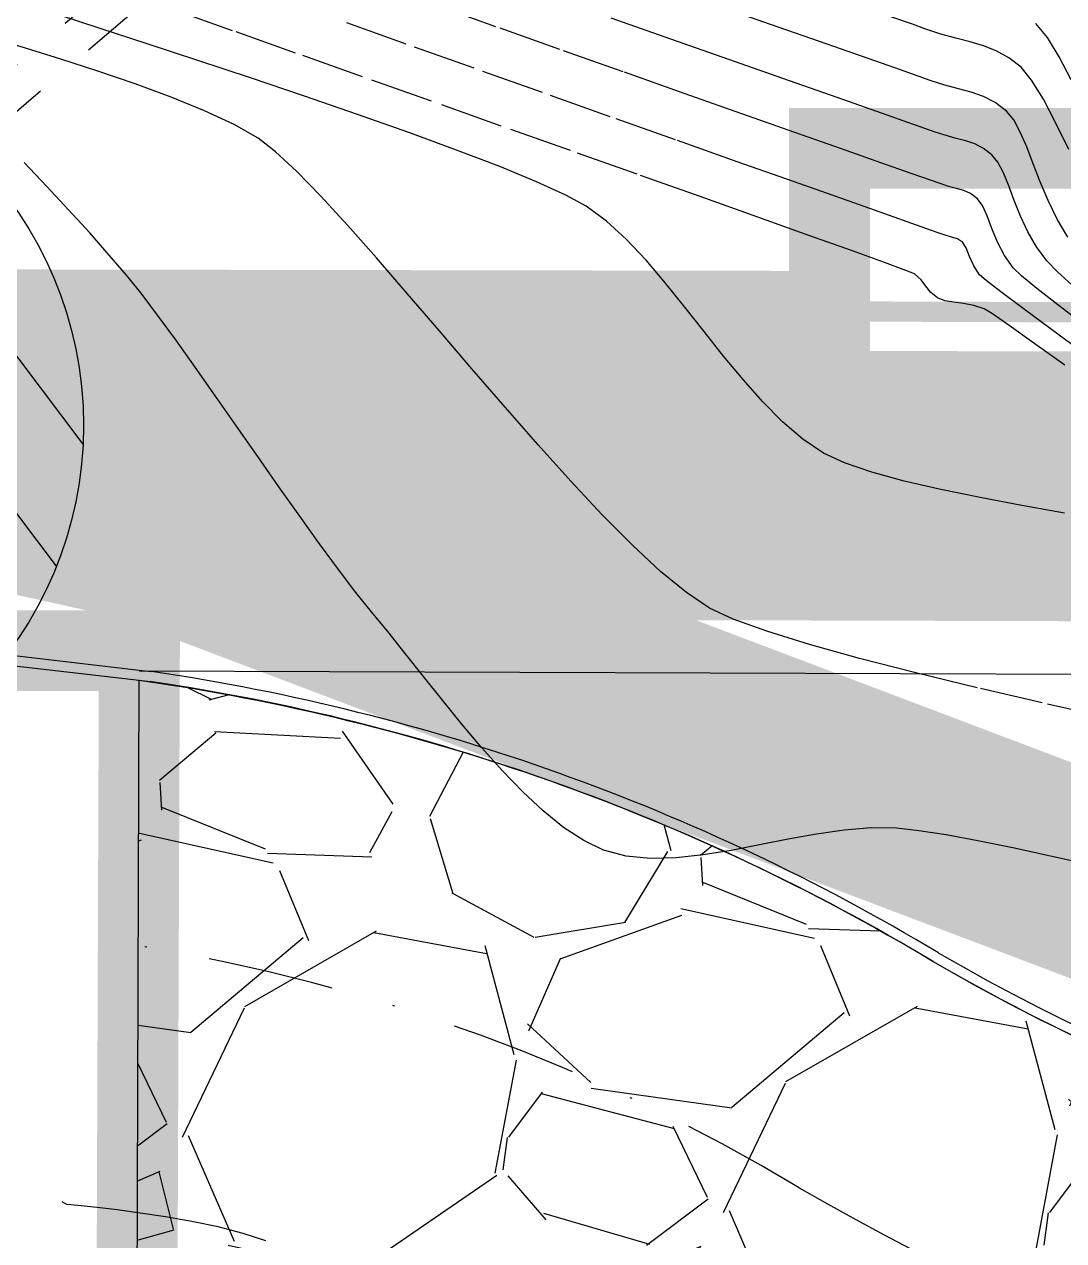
# Model space of a CAD drawing. Header units: feet. Extents: x 26064 to 27719, y 16802 to 28989.
# Drawn here: x 26244.8 to 26296.2, y 17973.6 to 18033.7 of the extents above; entities that cross this region are included whole.
import ezdxf

# ---------------------------------------------------------------- set-up
doc = ezdxf.new("R2010")
doc.units = ezdxf.units.FT
doc.header["$LTSCALE"] = 50
doc.header["$MEASUREMENT"] = 0
for name, pattern in [('CENTERPL', [0.25, 0.125, -0.0625, 0, -0.0625]), ('DASHED', [0.75, 0.5, -0.25]), ('HIDDEN', [0.375, 0.25, -0.125]), ('HIDDEN2', [0.1875, 0.125, -0.0625]), ('HIDN25', [0.0938, 0.0625, -0.0313]), ('PHANTOM', [2.5, 1.25, -0.25, 0.25, -0.25, 0.25, -0.25])]:
    doc.linetypes.add(name, pattern=pattern)
for name, color, linetype in [('CL-ROADS', 9, 'CENTERPL'), ('CONSTRUCTION ENTRANCE', 7, 'Continuous'), ('CONT-MJR', 160, 'HIDDEN'), ('CONT-MNR', 55, 'HIDN25'), ('CURB-B', 4, 'Continuous'), ('CURB-B-public', 4, 'Continuous'), ('CURB-F', 32, 'Continuous'), ('CURB-F-public', 32, 'Continuous'), ('DEMO-UTILITY', 1, 'Continuous'), ('EX-STORM DRAIN', 251, 'HIDDEN2'), ('FENCES-OTHER', 6, 'FENCE-WOOD'), ('INLET PROTECTION', 1, 'HIDDEN'), ('s-adjoiners', 1, 'PHANTOM'), ('SILT FENCE', 200, 'Continuous'), ('SILT_FENCE', 1, 'HIDDEN')]:
    doc.layers.add(name, color=color, linetype=linetype)
doc.linetypes.add('FENCE-WOOD', pattern='A,1,0,[132,ltypeshp.shx,S=0.05,R=0,X=0,Y=0],-0.1', length=1.1)

msp = doc.modelspace()

# ---------------------------------------------------------------- hatches: boundary and pattern name
at = {"layer": 'CONSTRUCTION ENTRANCE'}
h = msp.add_hatch(dxfattribs=at)
h.set_pattern_fill('GRAVEL', color=4, scale=26.999999, angle=172.0889784, style=0)
h.set_pattern_definition([(40.1017784, (-22.9711, -24.0674), (247.38960488, 210.95822952), [3.632472, -359.615366]), (357.0586784, (-20.1926, -21.7276), (-324.632627953, 17.850961037), [6.233436, -617.109958]), (304.5993784, (-13.9674, -22.0474), (-226.55250577, 331.335112995), [4.395276, -435.132852]), (79.3626784, (-2.6086, -16.811), (-101.065876807, -531.14468401), [5.676426, -561.96605]), (104.9226784, (-1.5608, -11.2321), (89.121715266, -339.497161345), [5.566185, -551.053056]), (169.3626784, (-2.9942, -5.8536), (531.14468401, -101.065876807), [5.676426, -561.96605]), (209.7831784, (-8.573, -4.8058), (384.82115715, 219.12020815), [7.506783, -743.170903]), (244.3442784, (-15.0882, -8.5346), (-268.956792734, -562.333718844), [7.087176, -701.630648]), (293.5185784, (-18.1567, -14.923), (165.634649855, -377.388600044), [5.69565, -563.869956]), (347.325378, (-15.884, -20.1455), (-290.45735431, 67.62043548), [6.502464, -318.620592]), (34.4863784, (-9.5399, -21.5723), (361.794270197, 249.579440485), [8.409096, -832.501102]), (310.903078, (-29.047, -12.8645), (164.9044892, -186.47121125), [2.870127, -284.14378]), (343.5581784, (-27.1677, -15.0338), (-340.227156025, 101.79619817), [5.460399, -540.580782]), (37.08898, (-21.93, -16.58), (3.716148, 26.743049), [3.818367, -34.365383]), (15.287578, (-20.5045, -20.0487), (-141.147494, -34.90538184), [2.056266, -203.5696]), (103.890378, (-18.521, -19.5065), (15.59459574, -83.9452753), [2.90798, -142.49147]), (203.052778, (-19.219, -16.6835), (-87.6613718, -42.33771334), [4.723083, -152.712617]), (333.654078, (-23.565, -18.533), (-49.7699513, 34.1752935), [3.415257, -81.966247]), (188.4784784, (-3.0101, -21.6619), (-278.578877175, -43.06744724), [4.7844, -473.656802]), (242.4351784, (-7.7422, -22.3673), (147.8496605, 279.30893104), [4.013847, -397.370005]), (105.287578, (-24.3083, -23.8816), (34.90538184, -141.147494), [4.112505, -201.51336]), (155.6994784, (-25.3926, -19.9146), (256.28204882, -117.390405364), [4.7844, -473.656802]), (151.532978, (-0.706, -5.0812), (126.28297213, -72.06671608), [4.61376, -226.074342]), (106.8640784, (-4.762, -2.882), (92.83736252, -312.75424256), [3.865806, -382.71535]), (238.890378, (-20.8596, 2.8986), (-72.06685073, -126.2828958), [4.112505, -201.51336]), (189.4429784, (-22.9844, -0.6225), (362.52414739, 58.66209499), [4.526037, -448.076436]), (241.532978, (-7.7555, 1.0777), (72.06671608, 126.28297213), [2.30688, -228.381222]), (273.398878, (-19.255, 2.6756), (11.87838594, -110.6883201), [1.37673, -136.29678]), (338.052778, (-19.1734, 1.301), (-76.512996, 37.8914318), [5.566185, -105.757647]), (358.0979784, (-14.0106, -0.779), (-271.1465421, 10.4184478), [5.15835, -510.675907]), (115.779078, (-18.885, -14.277), (19.3107836, -57.202221), [3.893994, -93.45588]), (165.2461784, (-20.5782, -10.7702), (-447.19934628, 116.660792892), [6.798438, -673.044183]), (233.034378, (-27.1525, -9.039), (132.98519346, 172.33670477), [2.779812, -275.20219]), (262.08898, (-28.824, -11.26), (23.026893, -30.459188), [1.62, -25.38]), (292.3453784, (-13.5872, -1.6557), (-80.95898619, 202.06591798), [3.750948, -371.34503]), (220.1017784, (-12.1611, -5.125), (-247.38960488, -210.95822952), [7.264944, -355.982894]), (172.08898, (-17.718, -9.805), (-30.459188, -23.026893), [7.02, -19.98]), (137.3937784, (-24.6713, -8.8385), (241.41718905, -224.36296275), [4.269078, -422.638386]), (66.143578, (-27.8134, -5.9485), (41.6076263, 103.2560184), [3.931254, -192.63171]), (19.7349784, (-26.2234, -2.3531), (545.27915542, 196.82383136), [6.400755, -633.67578]), (347.5150784, (-20.1986, -0.1918), (343.94341263, -75.052815625), [6.771573, -670.38498])])
edge = h.paths.add_edge_path()
edge.add_arc((26235.86444, 17897.74639), 104.57531, 59.0130533, 81.9773528, ccw=False)
edge.add_arc((26339.98576, 18073.79035), 99.96, 239.8002689, 267.7559907)
edge.add_line((26336.07179, 17973.907), (26334.69243, 17938.67807))
edge.add_arc((26324.69657, 17938.70733), 9.9959, 359.832271, 443.5430066)
edge.add_arc((26339.98555, 18073.78962), 125.94886, 244.974631, 263.542555, ccw=False)
edge.add_arc((26223.45855, 17823.71746), 149.94, 65.0502484, 77.9977016)
edge.add_arc((26250.47969, 17950.81688), 20, 77.9977016, 90.3789332)
edge.add_line((26250.34742, 17970.81644), (26250.45945, 18001.29823))
at = {"layer": 'INLET PROTECTION', "linetype": 'Continuous'}
h = msp.add_hatch(dxfattribs=at)
h.set_pattern_fill('ANSI31', scale=37.499998, angle=262.0889784, style=0)
h.set_pattern_definition([(307.088978, (50339.944, -5250.8293), (3.7392183, 2.82681806), [])])
edge = h.paths.add_edge_path()
edge.add_arc((26228.95577, 18013.89685), 18.75, 0, 360)

# ---------------------------------------------------------------- linework, layer by layer
at = {"layer": 'CL-ROADS', "color": 7}
for centre, radius, start, end in [((26235.70041, 17897.39852), 91.958, 58.9833367, 80.7946696), ((26339.98576, 18073.79035), 112.96, 239.7533771, 290.9528375)]:
    msp.add_arc(centre, radius, start, end, dxfattribs=at)
at = {"layer": 'CONSTRUCTION ENTRANCE', "color": 4}
msp.add_lwpolyline([(26250.45945, 18001.29823, -0.10053736), (26289.70429, 17987.3972, 0.12258845), (26336.07179, 17973.907), (26334.69243, 17938.67807, 0.3824166), (26325.82069, 17948.63983, -0.08119558), (26286.70673, 17959.66477, 0.0565541), (26254.63871, 17970.37966, 0.05407593), (26250.34742, 17970.81644)], format="xyb", close=True, dxfattribs=at)
at = {"layer": 'CONT-MJR', "color": 7}
for p, q in [((26281.664, 18033.70924, 610), (26278.98063, 18034.64566, 610)), ((26248.53226, 18033.52161, 615), (26246.46772, 18034.19361, 615)), ((26250.84945, 18032.76407, 615), (26248.53226, 18033.52161, 615)), ((26284.08124, 18032.86641, 610), (26281.664, 18033.70924, 610)), ((26286.15523, 18032.14311, 610), (26284.08124, 18032.86641, 610)), ((26253.34946, 18031.94031, 615), (26250.84945, 18032.76407, 615)), ((26255.96244, 18031.06966, 615), (26253.34946, 18031.94031, 615)), ((26287.80887, 18031.56526, 610), (26286.15523, 18032.14311, 610)), ((26258.61855, 18030.17143, 615), (26255.96244, 18031.06966, 615)), ((26288.96502, 18031.15879, 610), (26287.80887, 18031.56526, 610)), ((26289.54659, 18030.94962, 610), (26288.96502, 18031.15879, 610)), ((26290.27673, 18030.70823, 610), (26289.54659, 18030.94962, 610)), ((26290.9525, 18030.52835, 610), (26290.27673, 18030.70823, 610)), ((26291.58474, 18030.36055, 610), (26290.9525, 18030.52835, 610)), ((26261.24795, 18029.26496, 615), (26258.61855, 18030.17143, 615)), ((26292.18428, 18030.15538, 610), (26291.58474, 18030.36055, 610)), ((26292.76194, 18029.8634, 610), (26292.18428, 18030.15538, 610)), ((26293.32854, 18029.43517, 610), (26292.76194, 18029.8634, 610)), ((26263.7808, 18028.36956, 615), (26261.24795, 18029.26496, 615)), ((26293.68434, 18028.9994, 610), (26293.32854, 18029.43517, 610)), ((26294.01075, 18028.39822, 610), (26293.68434, 18028.9994, 610)), ((26266.14727, 18027.50455, 615), (26263.7808, 18028.36956, 615)), ((26294.32568, 18027.66517, 610), (26294.01075, 18028.39822, 610)), ((26268.2775, 18026.68927, 615), (26266.14727, 18027.50455, 615)), ((26294.64705, 18026.83379, 610), (26294.32568, 18027.66517, 610)), ((26294.99278, 18025.9376, 610), (26294.64705, 18026.83379, 610)), ((26270.10167, 18025.94303, 615), (26268.2775, 18026.68927, 615)), ((26271.54993, 18025.28516, 615), (26270.10167, 18025.94303, 615)), ((26295.38077, 18025.01015, 610), (26294.99278, 18025.9376, 610)), ((26272.55244, 18024.73497, 615), (26271.54993, 18025.28516, 615)), ((26295.82894, 18024.08496, 610), (26295.38077, 18025.01015, 610)), ((26273.55203, 18023.99076, 615), (26272.55244, 18024.73497, 615)), ((26274.53612, 18023.08661, 615), (26273.55203, 18023.99076, 615)), ((26296.35521, 18023.19557, 610), (26295.82894, 18024.08496, 610)), ((26275.50815, 18022.0556, 615), (26274.53612, 18023.08661, 615)), ((26276.47155, 18020.93086, 615), (26275.50815, 18022.0556, 615)), ((26277.42975, 18019.7455, 615), (26276.47155, 18020.93086, 615)), ((26278.38616, 18018.53261, 615), (26277.42975, 18019.7455, 615)), ((26279.34423, 18017.3253, 615), (26278.38616, 18018.53261, 615)), ((26280.30738, 18016.15669, 615), (26279.34423, 18017.3253, 615)), ((26281.27904, 18015.05988, 615), (26280.30738, 18016.15669, 615)), ((26282.26263, 18014.06798, 615), (26281.27904, 18015.05988, 615)), ((26283.26159, 18013.21409, 615), (26282.26263, 18014.06798, 615)), ((26284.27935, 18012.53133, 615), (26283.26159, 18013.21409, 615)), ((26285.32749, 18012.04345, 615), (26284.27935, 18012.53133, 615)), ((26286.67608, 18011.5824, 615), (26285.32749, 18012.04345, 615)), ((26288.27556, 18011.14475, 615), (26286.67608, 18011.5824, 615)), ((26290.07637, 18010.72707, 615), (26288.27556, 18011.14475, 615)), ((26292.02897, 18010.32594, 615), (26290.07637, 18010.72707, 615)), ((26294.08379, 18009.93793, 615), (26292.02897, 18010.32594, 615)), ((26296.19128, 18009.55962, 615), (26294.08379, 18009.93793, 615))]:
    msp.add_line(p, q, dxfattribs=at)
at = {"layer": 'CONT-MNR', "color": 7, "extrusion": (-0.334751, -0.942307, 0)}
msp.add_line((26268.09205, 18033.59918, 612), (26264.9674, 18034.7092, 612), dxfattribs=at)
at = {"layer": 'CONT-MNR', "color": 7}
for p, q in [((26255.07409, 18033.4075, 614), (26252.22122, 18034.4251, 614)), ((26290.82844, 18033.03096, 609), (26290.08897, 18033.23388, 609)), ((26292.18678, 18032.65859, 609), (26291.52485, 18032.85224, 609)), ((26295.93637, 18032.12331, 608), (26295.35158, 18033.07626, 608)), ((26293.44145, 18032.06992, 609), (26292.82279, 18032.41085, 609)), ((26282.26433, 18031.04615, 611), (26279.60915, 18031.97749, 611)), ((26294.05133, 18031.59664, 609), (26293.44145, 18032.06992, 609)), ((26264.90389, 18029.91653, 614), (26261.49014, 18031.12735, 614)), ((26270.39168, 18030.34482, 613), (26267.00637, 18031.54806, 613)), ((26284.63257, 18030.21599, 611), (26282.26433, 18031.04615, 611)), ((26252.03246, 18030.1212, 616), (26250.2496, 18030.78125, 616)), ((26295.15202, 18030.01484, 609), (26294.56802, 18030.96936, 609)), ((26280.24626, 18029.30316, 612), (26277.39392, 18030.30906, 612)), ((26295.77372, 18028.8349, 609), (26295.15202, 18030.01484, 609)), ((26282.86233, 18028.38141, 612), (26280.24626, 18029.30316, 612)), ((26288.22007, 18028.95763, 611), (26286.64183, 18029.51162, 611)), ((26257.19378, 18027.42556, 616), (26256.32774, 18028.08984, 616)), ((26280.01826, 18026.93238, 613), (26276.97092, 18028.01139, 613)), ((26289.7953, 18028.39913, 611), (26289.29524, 18028.5786, 611)), ((26290.33788, 18028.21974, 611), (26289.7953, 18028.39913, 611)), ((26290.84007, 18028.08607, 611), (26290.33788, 18028.21974, 611)), ((26291.3099, 18027.96138, 611), (26290.84007, 18028.08607, 611)), ((26258.23478, 18026.45971, 616), (26257.19378, 18027.42556, 616)), ((26275.07143, 18026.31157, 614), (26271.76925, 18027.48277, 614)), ((26292.60575, 18027.2737, 611), (26292.1847, 18027.59193, 611)), ((26282.80635, 18025.94595, 613), (26280.01826, 18026.93238, 613)), ((26288.62018, 18026.35356, 612), (26287.11657, 18026.88336, 612)), ((26289.61842, 18026.0009, 612), (26288.62018, 18026.35356, 612)), ((26246.96093, 18024.55846, 617), (26245.87175, 18025.72905, 617)), ((26285.26189, 18025.0777, 613), (26282.80635, 18025.94595, 613)), ((26290.04401, 18025.84863, 612), (26289.61842, 18026.0009, 612)), ((26248.00809, 18023.40909, 617), (26246.96093, 18024.55846, 617)), ((26292.36782, 18024.25159, 612), (26292.13657, 18024.76322, 612)), ((26290.89772, 18023.11597, 613), (26290.61519, 18023.20151, 613)), ((26292.88085, 18022.9606, 612), (26292.60611, 18023.63237, 612)), ((26294.80242, 18022.71723, 611), (26294.37567, 18023.46821, 611)), ((26291.16018, 18022.95077, 613), (26290.89772, 18023.11597, 613)), ((26291.3348, 18022.67343, 613), (26291.16018, 18022.95077, 613)), ((26291.50129, 18022.2527, 613), (26291.3348, 18022.67343, 613)), ((26295.31736, 18022.02752, 611), (26294.80242, 18022.71723, 611)), ((26287.28866, 18021.94701, 614), (26285.66676, 18022.53483, 614)), ((26293.65724, 18021.67953, 612), (26293.22143, 18022.29131, 612)), ((26288.77713, 18021.38011, 614), (26288.35036, 18021.55348, 614)), ((26296.57318, 18020.83387, 611), (26295.8422, 18021.48963, 611)), ((26294.82171, 18020.6657, 612), (26294.07069, 18021.28919, 612)), ((26290.71784, 18019.98351, 614), (26290.28024, 18020.06022, 614)), ((26291.20305, 18019.92193, 614), (26290.71784, 18019.98351, 614)), ((26292.23106, 18019.6543, 614), (26291.71457, 18019.82802, 614)), ((26292.62937, 18019.40409, 614), (26292.23106, 18019.6543, 614)), ((26252.26428, 18018.11922, 617), (26251.36749, 18019.34701, 617)), ((26293.46489, 18018.8269, 614), (26292.62937, 18019.40409, 614)), ((26266.90168, 18016.6906, 616), (26265.28089, 18018.58125, 616)), ((26294.67836, 18017.96781, 614), (26293.46489, 18018.8269, 614)), ((26297.1855, 18017.43117, 613), (26295.54563, 18018.63454, 613)), ((26253.22458, 18016.77368, 617), (26252.26428, 18018.11922, 617)), ((26296.21051, 18016.87189, 614), (26294.67836, 18017.96781, 614)), ((26268.54078, 18014.79325, 616), (26266.90168, 18016.6906, 616)), ((26271.78437, 18011.147, 616), (26270.1758, 18012.93135, 616)), ((26259.37453, 18008.03417, 617), (26258.38776, 18009.40875, 617)), ((26276.22755, 18006.6806, 616), (26274.83262, 18007.9795, 616)), ((26261.16713, 18005.64151, 617), (26260.30662, 18006.76767, 617)), ((26279.81464, 18004.31985, 616), (26278.64712, 18004.86312, 616)), ((26266.409, 17999.12097, 617), (26265.44369, 18000.30837, 617)), ((26298.40816, 17999.43427, 616), (26295.08413, 18000.17891, 616)), ((26271.43497, 17994.02441, 617), (26270.42558, 17994.83863, 617)), ((26286.63002, 17993.9976, 617), (26285.30206, 17993.89014, 617)), ((26287.89633, 17993.9791, 617), (26286.63002, 17993.9976, 617)), ((26290.35002, 17993.64906, 617), (26288.99936, 17993.85816, 617)), ((26281.12021, 17993.15413, 617), (26279.71758, 17992.88492, 617)), ((26282.52996, 17993.4342, 617), (26281.12021, 17993.15413, 617)), ((26274.52218, 17992.60081, 617), (26273.41307, 17992.89898, 617)), ((26278.33927, 17992.66078, 617), (26277.00247, 17992.51591, 617)), ((26277.00247, 17992.51591, 617), (26275.72438, 17992.48452, 617)), ((26248.37368, 17975.22909, 618), (26247.59363, 17975.31128, 618))]:
    msp.add_line(p, q, dxfattribs=at)
at = {"layer": 'CONT-MNR', "color": 7, "extrusion": (0.331863, 0.943328, 0)}
msp.add_line((26276.73908, 18032.98543, 611), (26273.72615, 18034.04538, 611), dxfattribs=at)
at = {"layer": 'CONT-MNR', "color": 7, "extrusion": (-0.331007, -0.943628, 0)}
msp.add_line((26288.68283, 18033.72196, 609), (26287.55862, 18034.11632, 609), dxfattribs=at)
at = {"layer": 'CONT-MNR', "color": 7, "extrusion": (-0.336209, -0.941787, 0)}
msp.add_line((26263.655, 18032.74154, 613), (26260.41087, 18033.89966, 613), dxfattribs=at)
at = {"layer": 'CONT-MNR', "color": 7, "extrusion": (-0.334002, -0.942572, 0)}
msp.add_line((26271.24954, 18032.48032, 612), (26268.09205, 18033.59918, 612), dxfattribs=at)
at = {"layer": 'CONT-MNR', "color": 7, "extrusion": (-0.339302, -0.940677, 0)}
msp.add_line((26289.29787, 18033.50012, 609), (26288.68283, 18033.72196, 609), dxfattribs=at)
at = {"layer": 'CONT-MNR', "color": 7, "extrusion": (-0.318967, -0.947766, 0)}
msp.add_line((26290.08897, 18033.23388, 609), (26289.29787, 18033.50012, 609), dxfattribs=at)
at = {"layer": 'CONT-MNR', "color": 7, "extrusion": (0.763103, 0.646277, 0)}
msp.add_line((26295.35158, 18033.07626, 608), (26294.77412, 18033.7581, 608), dxfattribs=at)
at = {"layer": 'CONT-MNR', "color": 7, "extrusion": (-0.284547, -0.958662, 0)}
msp.add_line((26244.82982, 18032.54211, 616), (26243.23333, 18033.01597, 616), dxfattribs=at)
at = {"layer": 'CONT-MNR', "color": 7, "extrusion": (-0.335138, -0.942169, 0)}
msp.add_line((26258.18864, 18032.29963, 614), (26255.07409, 18033.4075, 614), dxfattribs=at)
at = {"layer": 'CONT-MNR', "color": 7, "extrusion": (-0.33135, -0.943508, 0)}
msp.add_line((26279.60915, 18031.97749, 611), (26276.73908, 18032.98543, 611), dxfattribs=at)
at = {"layer": 'CONT-MNR', "color": 7, "extrusion": (-0.248574, -0.968613, 0)}
msp.add_line((26291.52485, 18032.85224, 609), (26290.82844, 18033.03096, 609), dxfattribs=at)
at = {"layer": 'CONT-MNR', "color": 7, "extrusion": (-0.29432, -0.955707, 0)}
msp.add_line((26246.57812, 18032.0037, 616), (26244.82982, 18032.54211, 616), dxfattribs=at)
at = {"layer": 'CONT-MNR', "color": 7, "extrusion": (-0.334607, -0.942358, 0)}
msp.add_line((26261.49014, 18031.12735, 614), (26258.18864, 18032.29963, 614), dxfattribs=at)
at = {"layer": 'CONT-MNR', "color": 7, "extrusion": (-0.335479, -0.942048, 0)}
msp.add_line((26267.00637, 18031.54806, 613), (26263.655, 18032.74154, 613), dxfattribs=at)
at = {"layer": 'CONT-MNR', "color": 7, "extrusion": (-0.333412, -0.942781, 0)}
msp.add_line((26274.37258, 18031.37586, 612), (26271.24954, 18032.48032, 612), dxfattribs=at)
at = {"layer": 'CONT-MNR', "color": 7, "extrusion": (0.362949, 0.931809, 0)}
msp.add_line((26292.82279, 18032.41085, 609), (26292.18678, 18032.65859, 609), dxfattribs=at)
at = {"layer": 'CONT-MNR', "color": 7, "extrusion": (-0.307304, -0.951611, 0)}
msp.add_line((26248.4081, 18031.41275, 616), (26246.57812, 18032.0037, 616), dxfattribs=at)
at = {"layer": 'CONT-MNR', "color": 7, "extrusion": (0.890816, 0.454363, 0)}
msp.add_line((26296.51669, 18030.98553, 608), (26295.93637, 18032.12331, 608), dxfattribs=at)
at = {"layer": 'CONT-MNR', "color": 7, "extrusion": (-0.324384, -0.945926, 0)}
msp.add_line((26250.2496, 18030.78125, 616), (26248.4081, 18031.41275, 616), dxfattribs=at)
at = {"layer": 'CONT-MNR', "color": 7, "extrusion": (-0.332945, -0.942946, 0)}
msp.add_line((26277.39392, 18030.30906, 612), (26274.37258, 18031.37586, 612), dxfattribs=at)
at = {"layer": 'CONT-MNR', "color": 7, "extrusion": (0.771866, 0.635785, 0)}
msp.add_line((26294.56802, 18030.96936, 609), (26294.05133, 18031.59664, 609), dxfattribs=at)
at = {"layer": 'CONT-MNR', "color": 7, "extrusion": (0.378591, 0.925564, 0)}
msp.add_line((26253.68654, 18029.44462, 616), (26252.03246, 18030.1212, 616), dxfattribs=at)
at = {"layer": 'CONT-MNR', "color": 7, "extrusion": (0.334127, 0.942528, 0)}
msp.add_line((26268.35517, 18028.69305, 614), (26264.90389, 18029.91653, 614), dxfattribs=at)
at = {"layer": 'CONT-MNR', "color": 7, "extrusion": (-0.334447, -0.942415, 0)}
msp.add_line((26273.73763, 18029.1574, 613), (26270.39168, 18030.34482, 613), dxfattribs=at)
at = {"layer": 'CONT-MNR', "color": 7, "extrusion": (-0.330822, -0.943693, 0)}
msp.add_line((26286.64183, 18029.51162, 611), (26284.63257, 18030.21599, 611), dxfattribs=at)
at = {"layer": 'CONT-MNR', "color": 7, "extrusion": (-0.423935, -0.905692, 0)}
msp.add_line((26255.14169, 18028.7635, 616), (26253.68654, 18029.44462, 616), dxfattribs=at)
at = {"layer": 'CONT-MNR', "color": 7, "extrusion": (-0.493878, -0.869531, 0)}
msp.add_line((26256.32774, 18028.08984, 616), (26255.14169, 18028.7635, 616), dxfattribs=at)
at = {"layer": 'CONT-MNR', "color": 7, "extrusion": (-0.334123, -0.94253, 0)}
msp.add_line((26271.76925, 18027.48277, 614), (26268.35517, 18028.69305, 614), dxfattribs=at)
at = {"layer": 'CONT-MNR', "color": 7, "extrusion": (-0.334076, -0.942546, 0)}
msp.add_line((26276.97092, 18028.01139, 613), (26273.73763, 18029.1574, 613), dxfattribs=at)
at = {"layer": 'CONT-MNR', "color": 7, "extrusion": (-0.332476, -0.943112, 0)}
msp.add_line((26289.29524, 18028.5786, 611), (26288.22007, 18028.95763, 611), dxfattribs=at)
at = {"layer": 'CONT-MNR', "color": 7, "extrusion": (0.900416, 0.435029, 0)}
msp.add_line((26296.40351, 18027.53137, 609), (26295.77372, 18028.8349, 609), dxfattribs=at)
at = {"layer": 'CONT-MNR', "color": 7, "extrusion": (-0.332153, -0.943225, 0)}
msp.add_line((26285.17486, 18027.56706, 612), (26282.86233, 18028.38141, 612), dxfattribs=at)
at = {"layer": 'CONT-MNR', "color": 7, "extrusion": (-0.332125, -0.943235, 0)}
msp.add_line((26287.11657, 18026.88336, 612), (26285.17486, 18027.56706, 612), dxfattribs=at)
at = {"layer": 'CONT-MNR', "color": 7, "extrusion": (-0.32378, -0.946132, 0)}
msp.add_line((26291.75543, 18027.80891, 611), (26291.3099, 18027.96138, 611), dxfattribs=at)
at = {"layer": 'CONT-MNR', "color": 7, "extrusion": (-0.451104, -0.892471, 0)}
msp.add_line((26292.1847, 18027.59193, 611), (26291.75543, 18027.80891, 611), dxfattribs=at)
at = {"layer": 'CONT-MNR', "color": 7, "extrusion": (0.725741, 0.687968, 0)}
msp.add_line((26245.87175, 18025.72905, 617), (26244.77666, 18026.88427, 617), dxfattribs=at)
at = {"layer": 'CONT-MNR', "color": 7, "extrusion": (0.784065, 0.620678, 0)}
msp.add_line((26292.9014, 18026.90024, 611), (26292.60575, 18027.2737, 611), dxfattribs=at)
at = {"layer": 'CONT-MNR', "color": 7, "extrusion": (0.889245, 0.457431, 0)}
msp.add_line((26293.1715, 18026.37515, 611), (26292.9014, 18026.90024, 611), dxfattribs=at)
at = {"layer": 'CONT-MNR', "color": 7, "extrusion": (0.716318, 0.697773, 0)}
msp.add_line((26259.42836, 18025.23441, 616), (26258.23478, 18026.45971, 616), dxfattribs=at)
at = {"layer": 'CONT-MNR', "color": 7, "extrusion": (-0.334611, -0.942356, 0)}
msp.add_line((26278.18699, 18025.2053, 614), (26275.07143, 18026.31157, 614), dxfattribs=at)
at = {"layer": 'CONT-MNR', "color": 7, "extrusion": (0.924936, 0.380124, 0)}
msp.add_line((26293.43503, 18025.73392, 611), (26293.1715, 18026.37515, 611), dxfattribs=at)
at = {"layer": 'CONT-MNR', "color": 7, "extrusion": (-0.307289, -0.951616, 0)}
msp.add_line((26290.4667, 18025.71214, 612), (26290.04401, 18025.84863, 612), dxfattribs=at)
at = {"layer": 'CONT-MNR', "color": 7, "extrusion": (-0.251506, -0.967856, 0)}
msp.add_line((26290.85285, 18025.6118, 612), (26290.4667, 18025.71214, 612), dxfattribs=at)
at = {"layer": 'CONT-MNR', "color": 7, "extrusion": (-0.282752, -0.959193, 0)}
msp.add_line((26291.21154, 18025.50606, 612), (26290.85285, 18025.6118, 612), dxfattribs=at)
at = {"layer": 'CONT-MNR', "color": 7, "extrusion": (0.934101, 0.357009, 0)}
msp.add_line((26293.71093, 18025.01203, 611), (26293.43503, 18025.73392, 611), dxfattribs=at)
at = {"layer": 'CONT-MNR', "color": 7, "extrusion": (0.736804, 0.676106, 0)}
msp.add_line((26260.75214, 18023.79179, 616), (26259.42836, 18025.23441, 616), dxfattribs=at)
at = {"layer": 'CONT-MNR', "color": 7, "extrusion": (-0.335193, -0.942149, 0)}
msp.add_line((26281.0412, 18024.18984, 614), (26278.18699, 18025.2053, 614), dxfattribs=at)
at = {"layer": 'CONT-MNR', "color": 7, "extrusion": (-0.333258, -0.942836, 0)}
msp.add_line((26287.3116, 18024.3532, 613), (26285.26189, 18025.0777, 613), dxfattribs=at)
at = {"layer": 'CONT-MNR', "color": 7, "extrusion": (-0.409291, -0.912404, 0)}
msp.add_line((26291.55188, 18025.35339, 612), (26291.21154, 18025.50606, 612), dxfattribs=at)
at = {"layer": 'CONT-MNR', "color": 7, "extrusion": (-0.588747, -0.808318, 0)}
msp.add_line((26291.88297, 18025.11224, 612), (26291.55188, 18025.35339, 612), dxfattribs=at)
at = {"layer": 'CONT-MNR', "color": 7, "extrusion": (0.808988, 0.587825, 0)}
msp.add_line((26292.13657, 18024.76322, 612), (26291.88297, 18025.11224, 612), dxfattribs=at)
at = {"layer": 'CONT-MNR', "color": 7, "extrusion": (0.928308, 0.371812, 0)}
msp.add_line((26294.01816, 18024.24497, 611), (26293.71093, 18025.01203, 611), dxfattribs=at)
at = {"layer": 'CONT-MNR', "color": 7, "extrusion": (-0.336149, -0.941809, 0)}
msp.add_line((26283.55937, 18023.29106, 614), (26281.0412, 18024.18984, 614), dxfattribs=at)
at = {"layer": 'CONT-MNR', "color": 7, "extrusion": (-0.333263, -0.942834, 0)}
msp.add_line((26288.88217, 18023.79805, 613), (26287.3116, 18024.3532, 613), dxfattribs=at)
at = {"layer": 'CONT-MNR', "color": 7, "extrusion": (-0.333539, -0.942736, 0)}
msp.add_line((26289.90031, 18023.43783, 613), (26288.88217, 18023.79805, 613), dxfattribs=at)
at = {"layer": 'CONT-MNR', "color": 7, "extrusion": (0.933278, 0.359155, 0)}
msp.add_line((26292.60611, 18023.63237, 612), (26292.36782, 18024.25159, 612), dxfattribs=at)
at = {"layer": 'CONT-MNR', "color": 7, "extrusion": (0.908401, 0.4181, 0)}
msp.add_line((26294.37567, 18023.46821, 611), (26294.01816, 18024.24497, 611), dxfattribs=at)
at = {"layer": 'CONT-MNR', "color": 7, "extrusion": (0.747836, 0.663884, 0)}
msp.add_line((26248.97714, 18022.31749, 617), (26248.00809, 18023.40909, 617), dxfattribs=at)
at = {"layer": 'CONT-MNR', "color": 7, "extrusion": (0.748892, 0.662692, 0)}
msp.add_line((26262.18374, 18022.17397, 616), (26260.75214, 18023.79179, 616), dxfattribs=at)
at = {"layer": 'CONT-MNR', "color": 7, "extrusion": (-0.337759, -0.941233, 0)}
msp.add_line((26285.66676, 18022.53483, 614), (26283.55937, 18023.29106, 614), dxfattribs=at)
at = {"layer": 'CONT-MNR', "color": 7, "extrusion": (0.335375, 0.942085, 0)}
msp.add_line((26290.29272, 18023.29814, 613), (26289.90031, 18023.43783, 613), dxfattribs=at)
at = {"layer": 'CONT-MNR', "color": 7, "extrusion": (0.287031, 0.957921, 0)}
msp.add_line((26290.61519, 18023.20151, 613), (26290.29272, 18023.29814, 613), dxfattribs=at)
at = {"layer": 'CONT-MNR', "color": 7, "extrusion": (0.891246, 0.45352, 0)}
msp.add_line((26293.22143, 18022.29131, 612), (26292.88085, 18022.9606, 612), dxfattribs=at)
at = {"layer": 'CONT-MNR', "color": 7, "extrusion": (0.759227, 0.650826, 0)}
msp.add_line((26249.83199, 18021.32025, 617), (26248.97714, 18022.31749, 617), dxfattribs=at)
at = {"layer": 'CONT-MNR', "color": 7, "extrusion": (0.755773, 0.654834, 0)}
msp.add_line((26263.70078, 18020.42308, 616), (26262.18374, 18022.17397, 616), dxfattribs=at)
at = {"layer": 'CONT-MNR', "color": 7, "extrusion": (0.918476, 0.395478, 0)}
msp.add_line((26291.70647, 18021.7762, 613), (26291.50129, 18022.2527, 613), dxfattribs=at)
at = {"layer": 'CONT-MNR', "color": 7, "extrusion": (0.715738, 0.698369, 0)}
msp.add_line((26295.8422, 18021.48963, 611), (26295.31736, 18022.02752, 611), dxfattribs=at)
at = {"layer": 'CONT-MNR', "color": 7, "extrusion": (-0.347554, -0.93766, 0)}
msp.add_line((26288.35036, 18021.55348, 614), (26287.28866, 18021.94701, 614), dxfattribs=at)
at = {"layer": 'CONT-MNR', "color": 7, "extrusion": (0.83705, 0.547126, 0)}
msp.add_line((26291.99712, 18021.33153, 613), (26291.70647, 18021.7762, 613), dxfattribs=at)
at = {"layer": 'CONT-MNR', "color": 7, "extrusion": (-0.686483, -0.727146, 0)}
msp.add_line((26294.07069, 18021.28919, 612), (26293.65724, 18021.67953, 612), dxfattribs=at)
at = {"layer": 'CONT-MNR', "color": 7, "extrusion": (0.779709, 0.626143, 0)}
msp.add_line((26250.5511, 18020.42477, 617), (26249.83199, 18021.32025, 617), dxfattribs=at)
at = {"layer": 'CONT-MNR', "color": 7, "extrusion": (0.66043, 0.750888, 0)}
msp.add_line((26289.10327, 18021.09326, 614), (26288.77713, 18021.38011, 614), dxfattribs=at)
at = {"layer": 'CONT-MNR', "color": 7, "extrusion": (0.800514, 0.599314, 0)}
msp.add_line((26289.34042, 18020.7765, 614), (26289.10327, 18021.09326, 614), dxfattribs=at)
at = {"layer": 'CONT-MNR', "color": 7, "extrusion": (-0.644627, -0.764497, 0)}
msp.add_line((26292.31748, 18021.0614, 613), (26291.99712, 18021.33153, 613), dxfattribs=at)
at = {"layer": 'CONT-MNR', "color": 7, "extrusion": (0.610938, 0.791678, 0)}
msp.add_line((26293.05406, 18020.49298, 613), (26292.31748, 18021.0614, 613), dxfattribs=at)
at = {"layer": 'CONT-MNR', "color": 7, "extrusion": (0.797126, 0.603813, 0)}
msp.add_line((26251.36749, 18019.34701, 617), (26250.5511, 18020.42477, 617), dxfattribs=at)
at = {"layer": 'CONT-MNR', "color": 7, "extrusion": (0.758973, 0.651122, 0)}
msp.add_line((26265.28089, 18018.58125, 616), (26263.70078, 18020.42308, 616), dxfattribs=at)
at = {"layer": 'CONT-MNR', "color": 7, "extrusion": (0.791908, 0.610641, 0)}
msp.add_line((26289.57954, 18020.4664, 614), (26289.34042, 18020.7765, 614), dxfattribs=at)
at = {"layer": 'CONT-MNR', "color": 7, "extrusion": (-0.626443, -0.779467, 0)}
msp.add_line((26289.91159, 18020.19953, 614), (26289.57954, 18020.4664, 614), dxfattribs=at)
at = {"layer": 'CONT-MNR', "color": 7, "extrusion": (-0.353507, -0.935432, 0)}
msp.add_line((26290.28024, 18020.06022, 614), (26289.91159, 18020.19953, 614), dxfattribs=at)
at = {"layer": 'CONT-MNR', "color": 7, "extrusion": (-0.600916, -0.799312, 0)}
msp.add_line((26294.1493, 18019.66959, 613), (26293.05406, 18020.49298, 613), dxfattribs=at)
at = {"layer": 'CONT-MNR', "color": 7, "extrusion": (-0.618808, -0.785542, 0)}
msp.add_line((26295.85917, 18019.84843, 612), (26294.82171, 18020.6657, 612), dxfattribs=at)
at = {"layer": 'CONT-MNR', "color": 7, "extrusion": (-0.180579, -0.98356, 0)}
msp.add_line((26291.71457, 18019.82802, 614), (26291.20305, 18019.92193, 614), dxfattribs=at)
at = {"layer": 'CONT-MNR', "color": 7, "extrusion": (-0.595496, -0.803358, 0)}
msp.add_line((26295.54563, 18018.63454, 613), (26294.1493, 18019.66959, 613), dxfattribs=at)
at = {"layer": 'CONT-MNR', "color": 7, "extrusion": (0.606777, 0.794872, 0)}
msp.add_line((26297.132, 18018.87681, 612), (26295.85917, 18019.84843, 612), dxfattribs=at)
at = {"layer": 'CONT-MNR', "color": 7, "extrusion": (0.817835, 0.575453, 0)}
msp.add_line((26254.23151, 18015.34263, 617), (26253.22458, 18016.77368, 617), dxfattribs=at)
at = {"layer": 'CONT-MNR', "color": 7, "extrusion": (0.819836, 0.572598, 0)}
msp.add_line((26255.26817, 18013.85835, 617), (26254.23151, 18015.34263, 617), dxfattribs=at)
at = {"layer": 'CONT-MNR', "color": 7, "extrusion": (0.751405, 0.659841, 0)}
msp.add_line((26270.1758, 18012.93135, 616), (26268.54078, 18014.79325, 616), dxfattribs=at)
at = {"layer": 'CONT-MNR', "color": 7, "extrusion": (0.820294, 0.571942, 0)}
msp.add_line((26256.31769, 18012.35311, 617), (26255.26817, 18013.85835, 617), dxfattribs=at)
at = {"layer": 'CONT-MNR', "color": 7, "extrusion": (0.819304, 0.573359, 0)}
msp.add_line((26257.36318, 18010.85915, 617), (26256.31769, 18012.35311, 617), dxfattribs=at)
at = {"layer": 'CONT-MNR', "color": 7, "extrusion": (0.816766, 0.57697, 0)}
msp.add_line((26258.38776, 18009.40875, 617), (26257.36318, 18010.85915, 617), dxfattribs=at)
at = {"layer": 'CONT-MNR', "color": 7, "extrusion": (0.72973, 0.683735, 0)}
msp.add_line((26273.3441, 18009.48234, 616), (26271.78437, 18011.147, 616), dxfattribs=at)
at = {"layer": 'CONT-MNR', "color": 7, "extrusion": (0.710484, 0.703713, 0)}
msp.add_line((26274.83262, 18007.9795, 616), (26273.3441, 18009.48234, 616), dxfattribs=at)
at = {"layer": 'CONT-MNR', "color": 7, "extrusion": (0.805397, 0.592736, 0)}
msp.add_line((26260.30662, 18006.76767, 617), (26259.37453, 18008.03417, 617), dxfattribs=at)
at = {"layer": 'CONT-MNR', "color": 7, "extrusion": (0.635555, 0.772055, 0)}
msp.add_line((26277.50651, 18005.62776, 616), (26276.22755, 18006.6806, 616), dxfattribs=at)
at = {"layer": 'CONT-MNR', "color": 7, "extrusion": (0.777189, 0.629267, 0)}
msp.add_line((26261.93919, 18004.68796, 617), (26261.16713, 18005.64151, 617), dxfattribs=at)
at = {"layer": 'CONT-MNR', "color": 7, "extrusion": (-0.556835, -0.830623, 0)}
msp.add_line((26278.64712, 18004.86312, 616), (26277.50651, 18005.62776, 616), dxfattribs=at)
at = {"layer": 'CONT-MNR', "color": 7, "extrusion": (0.772248, 0.635321, 0)}
msp.add_line((26262.74837, 18003.70439, 617), (26261.93919, 18004.68796, 617), dxfattribs=at)
at = {"layer": 'CONT-MNR', "color": 7, "extrusion": (-0.339366, -0.940655, 0)}
msp.add_line((26281.48254, 18003.71811, 616), (26279.81464, 18004.31985, 616), dxfattribs=at)
at = {"layer": 'CONT-MNR', "color": 7, "extrusion": (0.781872, 0.62344, 0)}
msp.add_line((26263.60666, 18002.62799, 617), (26262.74837, 18003.70439, 617), dxfattribs=at)
at = {"layer": 'CONT-MNR', "color": 7, "extrusion": (-0.295275, -0.955412, 0)}
msp.add_line((26283.58672, 18003.0678, 616), (26281.48254, 18003.71811, 616), dxfattribs=at)
at = {"layer": 'CONT-MNR', "color": 7, "extrusion": (-0.26804, -0.963408, 0)}
msp.add_line((26286.06306, 18002.37883, 616), (26283.58672, 18003.0678, 616), dxfattribs=at)
at = {"layer": 'CONT-MNR', "color": 7, "extrusion": (0.785002, 0.619493, 0)}
msp.add_line((26264.50733, 18001.48668, 617), (26263.60666, 18002.62799, 617), dxfattribs=at)
at = {"layer": 'CONT-MNR', "color": 7, "extrusion": (-0.24961, -0.968346, 0)}
msp.add_line((26288.84748, 18001.66109, 616), (26286.06306, 18002.37883, 616), dxfattribs=at)
at = {"layer": 'CONT-MNR', "color": 7, "extrusion": (-0.236343, -0.97167, 0)}
msp.add_line((26291.87587, 18000.92449, 616), (26288.84748, 18001.66109, 616), dxfattribs=at)
at = {"layer": 'CONT-MNR', "color": 7, "extrusion": (0.782905, 0.622141, 0)}
msp.add_line((26265.44369, 18000.30837, 617), (26264.50733, 18001.48668, 617), dxfattribs=at)
at = {"layer": 'CONT-MNR', "color": 7, "extrusion": (-0.22636, -0.974044, 0)}
msp.add_line((26295.08413, 18000.17891, 616), (26291.87587, 18000.92449, 616), dxfattribs=at)
at = {"layer": 'CONT-MNR', "color": 7, "extrusion": (0.763786, 0.645469, 0)}
msp.add_line((26267.39656, 17997.95239, 617), (26266.409, 17999.12097, 617), dxfattribs=at)
at = {"layer": 'CONT-MNR', "color": 7, "extrusion": (0.745464, 0.666546, 0)}
msp.add_line((26268.39966, 17996.83053, 617), (26267.39656, 17997.95239, 617), dxfattribs=at)
at = {"layer": 'CONT-MNR', "color": 7, "extrusion": (0.719127, 0.694879, 0)}
msp.add_line((26269.41156, 17995.78331, 617), (26268.39966, 17996.83053, 617), dxfattribs=at)
at = {"layer": 'CONT-MNR', "color": 7, "extrusion": (-0.681649, -0.73168, 0)}
msp.add_line((26270.42558, 17994.83863, 617), (26269.41156, 17995.78331, 617), dxfattribs=at)
at = {"layer": 'CONT-MNR', "color": 7, "extrusion": (-0.549166, -0.835713, 0)}
msp.add_line((26272.43304, 17993.36856, 617), (26271.43497, 17994.02441, 617), dxfattribs=at)
at = {"layer": 'CONT-MNR', "color": 7, "extrusion": (0.143639, -0.98963, 0)}
msp.add_line((26285.30206, 17993.89014, 617), (26283.92964, 17993.69094, 617), dxfattribs=at)
at = {"layer": 'CONT-MNR', "color": 7, "extrusion": (-0.108994, -0.994042, 0)}
msp.add_line((26288.99936, 17993.85816, 617), (26287.89633, 17993.9791, 617), dxfattribs=at)
at = {"layer": 'CONT-MNR', "color": 7, "extrusion": (-0.432108, -0.901822, 0)}
msp.add_line((26273.41307, 17992.89898, 617), (26272.43304, 17993.36856, 617), dxfattribs=at)
at = {"layer": 'CONT-MNR', "color": 7, "extrusion": (0.180417, -0.98359, 0)}
msp.add_line((26283.92964, 17993.69094, 617), (26282.52996, 17993.4342, 617), dxfattribs=at)
at = {"layer": 'CONT-MNR', "color": 7, "extrusion": (-0.180119, -0.983645, 0)}
msp.add_line((26291.90938, 17993.36352, 617), (26290.35002, 17993.64906, 617), dxfattribs=at)
at = {"layer": 'CONT-MNR', "color": 7, "extrusion": (-0.198541, -0.980093, 0)}
msp.add_line((26293.63853, 17993.01324, 617), (26291.90938, 17993.36352, 617), dxfattribs=at)
at = {"layer": 'CONT-MNR', "color": 7, "extrusion": (-0.096281, -0.995354, 0)}
msp.add_line((26275.72438, 17992.48452, 617), (26274.52218, 17992.60081, 617), dxfattribs=at)
at = {"layer": 'CONT-MNR', "color": 7, "extrusion": (0.160511, -0.987034, 0)}
msp.add_line((26279.71758, 17992.88492, 617), (26278.33927, 17992.66078, 617), dxfattribs=at)
at = {"layer": 'CONT-MNR', "color": 7, "extrusion": (-0.211909, -0.977289, 0)}
msp.add_line((26295.49853, 17992.60993, 617), (26293.63853, 17993.01324, 617), dxfattribs=at)
at = {"layer": 'CONT-MNR', "color": 7, "extrusion": (-0.222103, -0.975023, 0)}
msp.add_line((26297.45046, 17992.1653, 617), (26295.49853, 17992.60993, 617), dxfattribs=at)
at = {"layer": 'CONT-MNR', "color": 7, "extrusion": (0.564522, 0.825418, 0)}
msp.add_line((26246.76113, 17975.44414, 618), (26246.65188, 17975.51886, 618), dxfattribs=at)
at = {"layer": 'CONT-MNR', "color": 7, "extrusion": (0.454286, 0.890856, 0)}
msp.add_line((26246.87784, 17975.38463, 618), (26246.76113, 17975.44414, 618), dxfattribs=at)
at = {"layer": 'CONT-MNR', "color": 7, "extrusion": (-0.11094, -0.993827, 0)}
msp.add_line((26247.07717, 17975.36238, 618), (26246.87784, 17975.38463, 618), dxfattribs=at)
at = {"layer": 'CONT-MNR', "color": 7, "extrusion": (-0.09846, -0.995141, 0)}
msp.add_line((26247.59363, 17975.31128, 618), (26247.07717, 17975.36238, 618), dxfattribs=at)
at = {"layer": 'CONT-MNR', "color": 7, "extrusion": (-0.115895, -0.993261, 0)}
msp.add_line((26249.36378, 17975.11356, 618), (26248.37368, 17975.22909, 618), dxfattribs=at)
at = {"layer": 'CONT-MNR', "color": 7, "extrusion": (-0.130654, -0.991428, 0)}
msp.add_line((26250.51042, 17974.96245, 618), (26249.36378, 17975.11356, 618), dxfattribs=at)
at = {"layer": 'CONT-MNR', "color": 7, "extrusion": (-0.149493, -0.988763, 0)}
msp.add_line((26251.76005, 17974.77352, 618), (26250.51042, 17974.96245, 618), dxfattribs=at)
at = {"layer": 'CONT-MNR', "color": 7, "extrusion": (-0.173604, -0.984815, 0)}
msp.add_line((26253.05914, 17974.54451, 618), (26251.76005, 17974.77352, 618), dxfattribs=at)
at = {"layer": 'CONT-MNR', "color": 7, "extrusion": (-0.205059, -0.97875, 0)}
msp.add_line((26254.35416, 17974.27319, 618), (26253.05914, 17974.54451, 618), dxfattribs=at)
at = {"layer": 'CONT-MNR', "color": 7, "extrusion": (-0.247343, -0.968928, 0)}
msp.add_line((26255.59157, 17973.95731, 618), (26254.35416, 17974.27319, 618), dxfattribs=at)
at = {"layer": 'CONT-MNR', "color": 7, "extrusion": (-0.306522, -0.951864, 0)}
msp.add_line((26256.71784, 17973.59463, 618), (26255.59157, 17973.95731, 618), dxfattribs=at)
at = {"layer": 'CURB-B', "color": 7, "flags": 128}
msp.add_lwpolyline([(26250.4613, 18001.80134), (26251.04771, 18001.73355)], dxfattribs=at)
for points in [[(26289.96155, 17987.82594, 0.09888574), (26251.06313, 18001.73153)], [(26289.9558, 17987.82934, 0.22697679), (26375.55259, 17980.90713)]]:
    msp.add_lwpolyline(points, format="xyb", dxfattribs=at)
at = {"layer": 'CURB-B-public', "color": 7}
msp.add_line((26243.15517, 18002.64591), (26250.4613, 18001.80134), dxfattribs=at)
at = {"layer": 'CURB-F', "color": 7}
msp.add_line((26250.45945, 18001.29823), (26250.99029, 18001.23686), dxfattribs=at)
for centre, radius, start, end in [((26235.70041, 17897.39852), 104.958, 59.0340557, 81.6235599), ((26339.98576, 18073.79035), 99.96, 239.8002689, 290.9528375)]:
    msp.add_arc(centre, radius, start, end, dxfattribs=at)
at = {"layer": 'CURB-F-public', "color": 7}
msp.add_line((26243.01276, 18002.15904), (26250.45945, 18001.29823), dxfattribs=at)
at = {"layer": 'DEMO-UTILITY', "color": 1, "linetype": 'DASHED', "const_width": 4}
msp.add_lwpolyline([(26748.26576, 18022.94146), (26393.41176, 18022.94146), (26393.41176, 18028.03829), (26362.87467, 18028.23359), (26360.67944, 18051.66064), (26323.47591, 18052.00709), (26322.89821, 18027.59018), (26284.58256, 18027.59018), (26284.58256, 18019.53126), (26192.46408, 18019.70149), (26192.46408, 18012.62755), (26216.06693, 18011.60481), (26216.06693, 17989.92853), (26228.01774, 17989.92853), (26228.01774, 18002.7714), (26250.46481, 18002.75787), (26250.34067, 17968.97962), (26223.03862, 17959.76302), (26223.03862, 17942.73845), (26250.28265, 17953.19357), (26248.70065, 17522.7369)], dxfattribs=at)
at = {"layer": 'EX-STORM DRAIN', "color": 7}
for p, q in [((26225.41507, 18015.50083), (26286.07321, 18067.36381)), ((26225.41507, 18015.50083), (26286.07321, 18067.36381)), ((26226.57566, 18014.19069), (26287.21045, 18066.03371)), ((26226.57566, 18014.19069), (26287.21045, 18066.03371))]:
    msp.add_line(p, q, dxfattribs=at)
at = {"layer": 'FENCES-OTHER', "color": 7, "ltscale": 0.5, "flags": 128}
msp.add_lwpolyline([(26250.46134, 18001.75788), (26756.80215, 18000.00023), (26756.86622, 18014.63596), (27577.18074, 18012.41286)], dxfattribs=at)
msp.add_lwpolyline([(26250.46134, 18001.75788), (26756.80215, 18000.00023), (26756.86622, 18014.63596), (27577.18074, 18012.41286)], dxfattribs=at)
at = {"layer": 'INLET PROTECTION', "color": 7, "linetype": 'Continuous'}
msp.add_circle((26228.95577, 18013.89685), 18.75, dxfattribs=at)
at = {"layer": 's-adjoiners', "color": 7, "const_width": 1}
msp.add_lwpolyline([(26458.23079, 18018.92848), (26235.54213, 18019.70149)], dxfattribs=at)
at = {"layer": 'SILT FENCE', "linetype": 'Continuous', "const_width": 10, "flags": 128}
msp.add_lwpolyline([(27571.18993, 17113.92892), (27571.18993, 17648.08742), (27565.85877, 17658.64102), (27561.96805, 17673.0828), (27561.96805, 17792.50513), (27529.07287, 17872.54221), (27515.83663, 17965.7443), (27485.76855, 17981.4147), (26810.18741, 17983.35403), (26801.24797, 17983.84578), (26736.9852, 17997.16402), (26717.6278, 17998.68722), (26707.45353, 17998.94141), (26541.31565, 17998.97573), (26439.41486, 17996.83872), (26373.56271, 17989.8501), (26343.25903, 17981.11433), (26323.44511, 17981.69672), (26251.9082, 18008.79492), (26227.05969, 18020.52676)], dxfattribs=at)
at = {"layer": 'SILT_FENCE', "color": 3, "linetype": 'Continuous', "flags": 128}
msp.add_lwpolyline([(26097.9364, 18044.0899, 13.33333, 13.33333, 0), (26160.73597, 18030.65615, 13.33333, 13.33333, 0), (26203.8759, 18021.29541, 13.33333, 13.33333, 0), (26250.44337, 18011.00838, 13.33333, 13.33333, 0), (27572.16596, 18007.42643, 13.33, 13.33, 0)], format="xyseb", dxfattribs=at)

doc.saveas('drawing.dxf')
